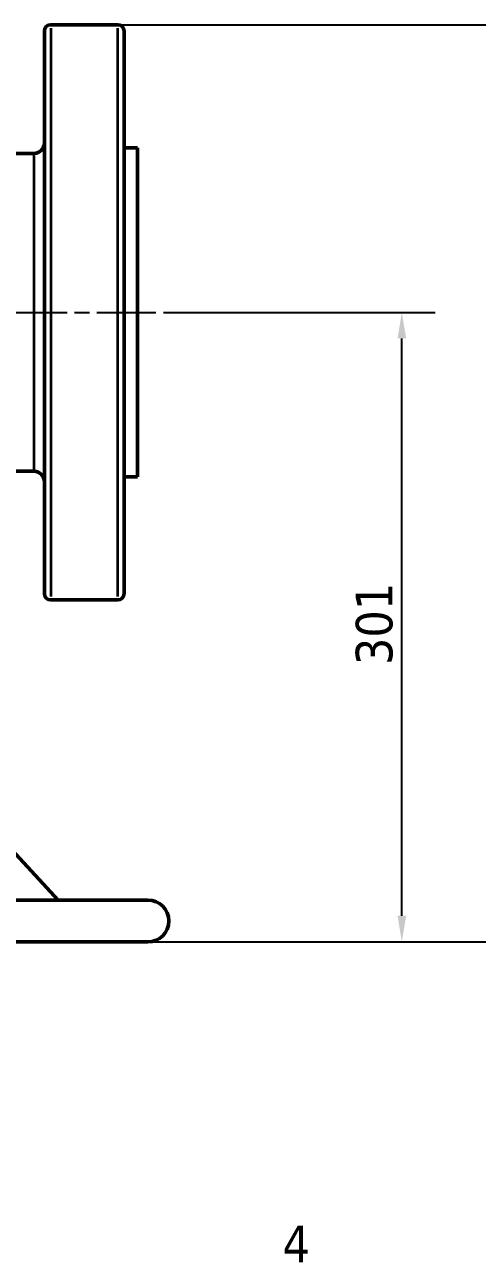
# Model space of a CAD drawing. Header units: millimetres. Extents: x 0 to 2100, y 0 to 1485.
# Drawn here: x 746 to 962, y 31 to 622 of the extents above; entities that cross this region are included whole.
import ezdxf

# ---------------------------------------------------------------- set-up
doc = ezdxf.new("R2010")
doc.units = ezdxf.units.MM
doc.header["$LTSCALE"] = 5
doc.linetypes.add('CHAIN', pattern=[0.3543, 0.2362, -0.0295, 0.0591, -0.0295])
for name, color, linetype, lineweight in [('Bordo (ISO)', 7, 'Continuous', 70), ("Linea d'asse (ISO)", 7, 'Continuous', 25), ('Quota (ISO)', 7, 'Continuous', 25), ('Visibile (ISO)', 7, 'Continuous', 50), ('Visibile sottile (ISO)', 7, 'Continuous', 35)]:
    doc.layers.add(name, color=color, linetype=linetype, lineweight=lineweight)
doc.styles.add('Testo nota (ISO)', font='tahoma.ttf')
doc.dimstyles.new('Default - Metodo 1b (ISO)', dxfattribs={"dimscale": 5, "dimtxt": 3.5, "dimasz": 2.5, "dimexe": 3.175, "dimexo": 0, "dimgap": 0.762, "dimtad": 1, "dimtoh": 1, "dimrnd": 1e-08, "dimtxsty": 'Testo nota (ISO)', "dimcen": 0.09, "dimdle": 10, "dimclrd": 256, "dimclre": 256, "dimclrt": 256, "dimazin": 2, "dimtfac": 1, "dimtmove": 0, "dimatfit": 3, "dimfxl": 0, "dimtolj": 1, "dimlwd": -1, "dimlwe": -1, "dimarcsym": 0})

# ---------------------------------------------------------------- blocks, each defined once
blk = doc.blocks.new('Bordi Bordo di default')
at = {"layer": 'Bordo (ISO)', "insert": (173.78, 6.1), "char_height": 3.5, "attachment_point": 7, "style": 'Testo nota (ISO)'}
blk.add_mtext('4', dxfattribs=at)
blk = doc.blocks.new('*D12')
at = {"layer": 'Defpoints', "color": 0}
for p in [(812.05, 484.65), (925.96, 484.65), (804.55, 183.65)]:
    blk.add_point(p, dxfattribs=at)
at = {"layer": 'Quota (ISO)'}
for p, q in [((812.05, 484.65), (941.84, 484.65)), ((925.96, 196.15), (925.96, 472.15)), ((804.55, 183.65), (941.84, 183.65))]:
    blk.add_line(p, q, dxfattribs=at)
for points in [[(923.88, 472.15), (928.05, 472.15), (925.96, 484.65)], [(923.88, 196.15), (928.05, 196.15), (925.96, 183.65)]]:
    blk.add_solid(points, dxfattribs=at)
at = {"layer": 'Quota (ISO)', "insert": (903.92, 315.99), "char_height": 17.5, "attachment_point": 1, "rotation": 90, "style": 'Testo nota (ISO)'}
blk.add_mtext('\\A1;301', dxfattribs=at)
blk = doc.blocks.new('*D15')
at = {"layer": 'Defpoints', "color": 0}
for p in [(790.15, 622.15), (804.55, 183.65), (997.65, 183.65)]:
    blk.add_point(p, dxfattribs=at)
at = {"layer": 'Quota (ISO)'}
for p, q in [((790.15, 622.15), (1013.52, 622.15)), ((997.65, 609.65), (997.65, 196.15)), ((804.55, 183.65), (1013.52, 183.65))]:
    blk.add_line(p, q, dxfattribs=at)
for points in [[(995.57, 609.65), (999.73, 609.65), (997.65, 622.15)], [(995.57, 196.15), (999.73, 196.15), (997.65, 183.65)]]:
    blk.add_solid(points, dxfattribs=at)
at = {"layer": 'Quota (ISO)', "insert": (971.59, 373.84), "char_height": 17.5, "attachment_point": 1, "rotation": 90, "style": 'Testo nota (ISO)'}
blk.add_mtext('\\A1;438,5', dxfattribs=at)

msp = doc.modelspace()

# ---------------------------------------------------------------- linework, layer by layer
at = {"layer": "Linea d'asse (ISO)", "linetype": 'CHAIN', "ltscale": 23.990969}
msp.add_line((355.0468, 484.6529), (812.0468, 484.6529), dxfattribs=at)
at = {"layer": 'Visibile (ISO)'}
for p, q in [((758.0468, 622.1529), (790.1468, 622.1529)), ((755.0468, 350.1529), (755.0468, 619.1529)), ((793.1468, 619.1529), (793.1468, 350.1529)), ((793.1468, 563.2529), (799.5468, 563.2529)), ((799.5468, 406.0529), (799.5468, 563.2529)), ((712.5468, 560.6529), (750.0468, 560.6529)), ((712.5468, 408.6529), (750.0468, 408.6529)), ((793.1468, 406.0529), (799.5468, 406.0529)), ((758.0468, 347.1529), (790.1468, 347.1529)), ((761.5926, 203.6529), (667.5455, 305.6216)), ((804.5468, 203.6529), (504.5468, 203.6529)), ((504.5468, 183.6529), (804.5468, 183.6529))]:
    msp.add_line(p, q, dxfattribs=at)
for centre, radius, start, end in [((758.0468, 619.1529), 3, 90, 180), ((790.1468, 619.1529), 3, 0, 90), ((750.0468, 565.6529), 5, 270, 0), ((750.0468, 403.6529), 5, 0, 90), ((758.0468, 350.1529), 3, 180, 270), ((790.1468, 350.1529), 3, 270, 0), ((804.5468, 193.6529), 10, 270, 90)]:
    msp.add_arc(centre, radius, start, end, dxfattribs=at)
at = {"layer": 'Visibile sottile (ISO)'}
for p, q in [((758.0468, 620.46), (758.0468, 348.8457)), ((790.1468, 348.8457), (790.1468, 620.46)), ((750.0468, 409.5886), (750.0468, 559.7172))]:
    msp.add_line(p, q, dxfattribs=at)

# ---------------------------------------------------------------- block references
at = {"xscale": 5, "yscale": 5, "zscale": 5}
msp.add_blockref('Bordi Bordo di default', (0, 0), dxfattribs=at)

# ---------------------------------------------------------------- dimensions: what is measured, and where the dimension line sits
at = {"layer": 'Quota (ISO)'}
for base, p1, p2, picture, middle in [((997.6492, 183.6529), (790.1468, 622.1529), (804.5468, 183.6529), '*D15', (997.6492, 402.9029)), ((925.9629, 484.6529), (804.5468, 183.6529), (812.0468, 484.6529), '*D12', (925.9629, 334.1529))]:
    dim = msp.add_linear_dim(base=base, p1=p1, p2=p2, angle=90, dimstyle='Default - Metodo 1b (ISO)', override={"dimgap": 0.762, "dimtoh": 0, "dimdec": 2, "dimtol": 0, "dimlim": 0, "dimtp": 0, "dimtm": 0, "dimtdec": 2, "dimtofl": 0, "dimatfit": 1}, dxfattribs=at)
    dim.commit()
    dim.dimension.update_dxf_attribs({"geometry": picture, "text_midpoint": middle, "dimtype": 160})

doc.saveas('drawing.dxf')
